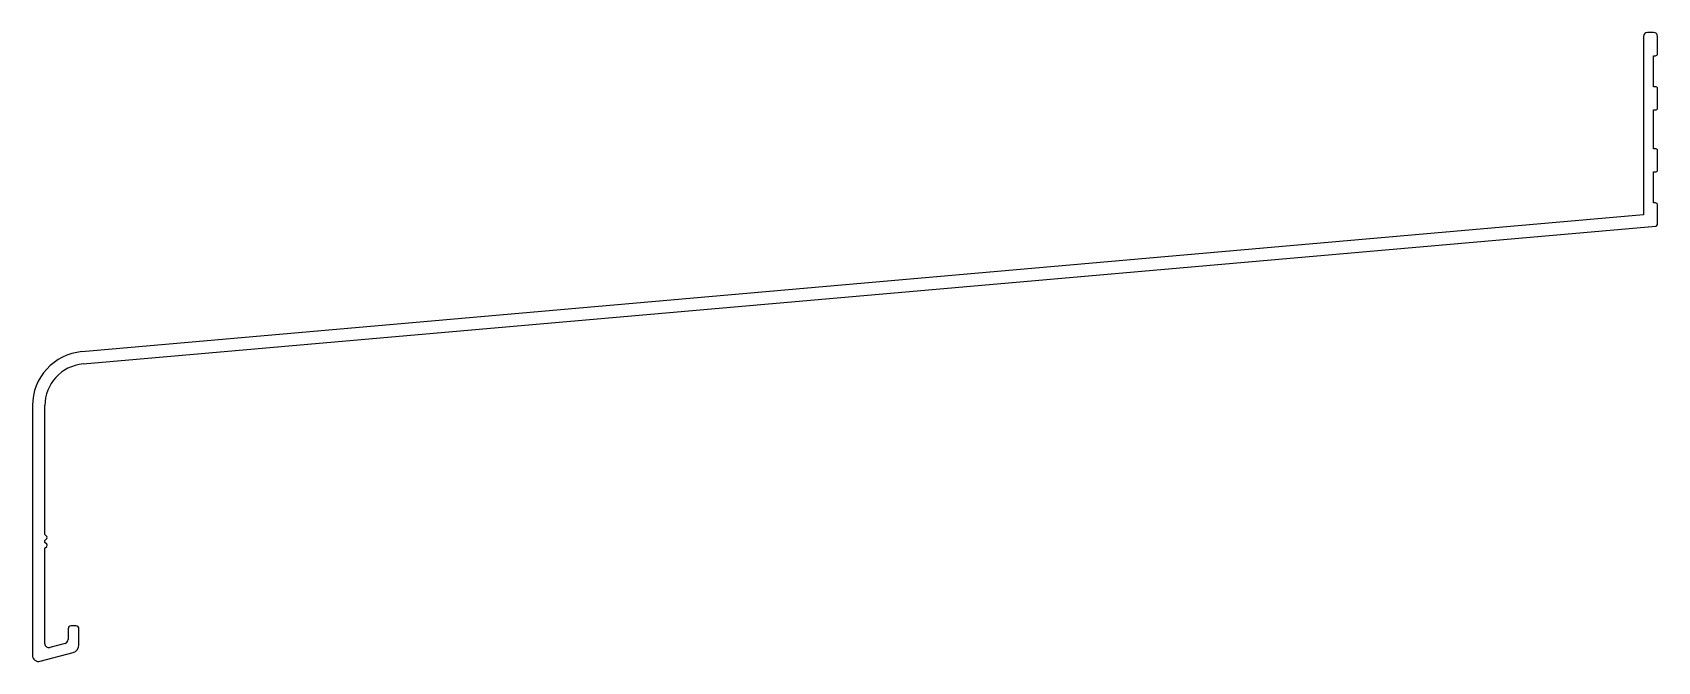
# Model space of a CAD drawing. Extents: x 2771 to 2981, y 1121 to 1203.
import ezdxf

# ---------------------------------------------------------------- set-up
doc = ezdxf.new("R2010")
doc.units = 0
doc.layers.get('0').update_dxf_attribs({"linetype": 'CONTINUOUS'})

msp = doc.modelspace()

# ---------------------------------------------------------------- linework, layer by layer
for p, q in [((2979.27, 1202.05), (2979.27, 1179)), ((2980.57, 1202.55), (2979.77, 1202.55)), ((2981.07, 1199.8), (2981.07, 1202.05)), ((2980.57, 1195.55), (2980.57, 1199.55)), ((2980.57, 1199.55), (2980.82, 1199.55)), ((2980.82, 1195.55), (2980.57, 1195.55)), ((2981.07, 1192.8), (2981.07, 1195.3)), ((2980.57, 1187.55), (2980.57, 1192.55)), ((2980.57, 1192.55), (2980.82, 1192.55)), ((2980.82, 1187.55), (2980.57, 1187.55)), ((2981.07, 1184.8), (2981.07, 1187.3)), ((2980.57, 1180.55), (2980.57, 1184.55)), ((2980.57, 1184.55), (2980.82, 1184.55)), ((2980.82, 1180.55), (2980.57, 1180.55)), ((2981.07, 1177.78), (2981.07, 1180.3)), ((2979.27, 1179), (2777.46, 1161.34)), ((2777.6, 1159.75), (2980.84, 1177.53)), ((2771.07, 1154.37), (2771.07, 1122.14)), ((2772.67, 1137.72), (2772.67, 1154.37)), ((2772.91, 1137.48), (2772.67, 1137.72)), ((2772.67, 1136.96), (2772.91, 1137.2)), ((2772.67, 1136.72), (2772.67, 1136.96)), ((2772.91, 1136.48), (2772.67, 1136.72)), ((2772.67, 1135.96), (2772.91, 1136.2)), ((2772.67, 1123.63), (2772.67, 1135.96)), ((2776.67, 1125.94), (2776.07, 1125.94)), ((2775.3, 1123.68), (2773.3, 1123.14)), ((2775.67, 1125.54), (2775.67, 1124.16)), ((2777.07, 1123.47), (2777.07, 1125.54)), ((2772.08, 1121.37), (2776.33, 1122.51))]:
    msp.add_line(p, q)
for centre, radius, start, end in [((2979.77, 1202.05), 0.5, 90, 180), ((2980.57, 1202.05), 0.5, 0, 90), ((2980.82, 1199.8), 0.25, 270, 0), ((2980.82, 1195.3), 0.25, 0, 90), ((2980.82, 1192.8), 0.25, 270, 0), ((2980.82, 1187.3), 0.25, 0, 90), ((2980.82, 1184.8), 0.25, 270, 0), ((2980.82, 1180.3), 0.25, 0, 90), ((2980.82, 1177.78), 0.25, 275, 360), ((2778.07, 1154.37), 7, 95, 180), ((2778.07, 1154.37), 5.4, 95, 180), ((2772.77, 1137.34), 0.2, 315, 45), ((2772.77, 1136.34), 0.2, 315, 45), ((2776.07, 1125.54), 0.4, 90, 180), ((2776.67, 1125.54), 0.4, 0, 90), ((2773.17, 1123.63), 0.5, 180, 285), ((2775.17, 1124.16), 0.5, 285, 360), ((2771.87, 1122.14), 0.8, 180, 285), ((2776.07, 1123.47), 1, 285, 360)]:
    msp.add_arc(centre, radius, start, end)

doc.saveas('drawing.dxf')
